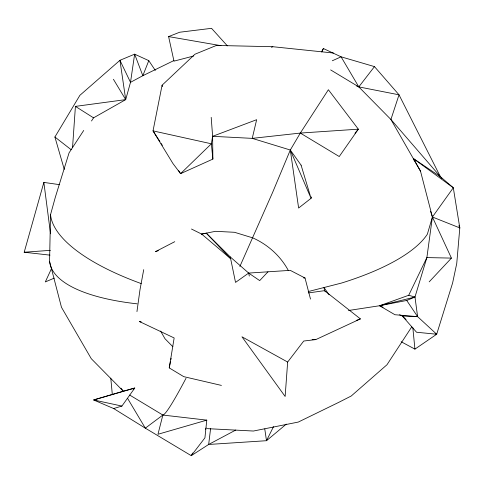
<?xml version="1.0" encoding="UTF-8"?>
<svg xmlns="http://www.w3.org/2000/svg" width="484" height="484" viewBox="0 0 484 484"><rect width="100%" height="100%" fill="white"/><g stroke="black" fill="none" stroke-linecap="round" stroke-linejoin="round"><path stroke-width="0.73" d="M121.006 388.21L123.305 391.199L93.63 399.959L113.649 408.538L121.914 406.07L134.782 388.017L123.305 391.199L91.282 358.704L61.48 307.304L49.568 261.439L50.53 214.654L55.273 197.448L69.055 152.883L83.714 130.444M72.54 147.62L75.419 106.383L125.701 99.625L130.505 82.328L134.637 54.172L148.788 60.645L155.316 70.428M287.653 362.05L285.137 396.469L241.958 336.791L287.653 362.05L303.734 341.032L315.816 339.593L360.399 318.896L324.522 290.654L323.984 287.538L329.096 294.768M413.759 159.932L413.294 158.504L440.367 176.678L453.302 187.762L459.8 227.91L456.751 263.441L452.613 282.977L436.695 334.238L414.927 349.127L401.163 341.74M129.688 395.047L162.86 415.054L206.783 420.136L204.926 437.839L191.253 455.674L145.327 428.159L113.649 408.538M210.619 428.37L208.664 444.463L191.253 455.674L192.68 453.036M308.205 291.568L341.619 283.025A192.711 63.755 -6.7 0 0 427.36 234.196L432.406 217.001L453.302 187.762L413.294 158.504L420.487 171.106L432.406 217.001L426.876 257.585L414.976 297.043L417.613 316.645L436.695 334.238L416.549 332.236L402.301 316.004L399.548 314.757M136.954 311.599L139.973 289.843L143.724 269.655M221.412 385.409L183.732 376.643L169.243 367.907L174.155 337.959L139.543 321.576L141.025 321.679M211.199 117.346L212.621 136.313L211.375 143.79L212.869 159.091L180.586 173.653L172.945 163.531L153.029 130.88L162.079 85.22L194.985 54.208L216.396 45.448L272.831 46.718L333.47 53.022M169.243 367.907L170.543 361.239M170.834 359.757L171.124 358.281M185.977 378.319A192.711 10.352 -66 0 1 162.86 415.054L157.959 434.275L206.783 420.136M49.979 255.135L24.2 252.237L43.856 182.407L59.435 184.646M148.788 60.645L142.834 75.704L130.505 82.328L119.941 60.306L134.637 54.172L142.834 75.704L173.919 60.554M239.864 266.478L272.637 192.366L290.309 150.022L300.316 133.07L328.382 89.734L358.341 129.174L339.236 156.538L300.316 133.07L252.237 138.37L212.621 136.313L212.869 159.091M51.649 268.263L45.315 281.924L54.232 278.131M311.69 196.958L311.043 198.319L298.622 208.041L290.309 150.022L252.237 138.37L256.647 119.699L212.621 136.313M321.781 51.873L323.385 48.527L341.081 56.822L374.465 66.61L399.022 94.816L440.367 176.678L390.915 119.481L358.807 86.902L341.081 56.822L332.308 60.766M348.45 310.51L379.595 305.737L408.714 295.276L426.876 257.585L451.427 258.105L432.406 217.001L430.542 211.296M273.527 426.646L266.49 440.706L208.664 444.463L235.744 430.052M321.606 51.855L323.385 48.527M205.531 429.278L206.244 427.959M64.287 169.448L54.904 137.008L79.884 95.324L119.941 60.306L125.701 99.625L93.545 117.836L91.506 120.988M411.799 326.773L386.988 364.742L351.227 396.009L338.727 402.367L298.277 422.072L253.428 431.032L207.243 428.642M374.465 66.61L358.807 86.902L356.714 86.085M354.978 133.245L358.341 129.174L300.316 133.07M429.199 281.845L451.427 258.105M267.967 271.827L259.696 280.605L248.667 273.073L230.281 256.956L206.287 233.155L201.695 234.099L191.464 229.023M133.154 389.596L134.782 388.017L93.63 399.959L121.914 406.07M286.334 424.099L266.49 440.706L264.766 428.915M162.86 415.054L145.327 428.159L127.558 398.332M310.498 299.082L305.029 278.016L290.237 270.356L248.667 273.073L235.533 282.408L230.281 256.956L230.505 258.535L201.695 234.099M174.766 241.685L155.503 251.632L158.347 250.658M406.729 300.455L417.613 316.645L394.926 314.727L379.595 305.737L406.729 300.455L414.976 297.043L408.714 295.276M271.445 47.275L272.831 46.718M193.552 56.035L173.98 61.141L168.601 36.596L179.673 32.234L211.538 28.326L227.359 45.865M356.2 320.462L360.399 318.896M414.976 297.043L379.595 305.737L383.038 307.292M201.32 234.147L215.519 231.31L234.534 232.296L252.805 237.892A73.193 68.425 15.9 0 1 288.313 270.459M308.441 292.929L324.522 290.654L325.436 291.822M24.2 252.237L50.433 250.337M312.101 339.599L315.816 339.593M406.106 319.507L402.301 316.004L417.613 316.645L416.179 316.233M303.522 277.919L305.029 278.016M168.601 36.596L220.97 45.684M139.543 321.576L140.983 321.993M435.279 333.724L436.695 334.238M432.406 217.001L459.8 227.91L459.038 225.81M402.301 316.004L403.626 316.705M330.663 69.926L358.807 86.902L399.022 94.816L390.915 119.481L420.487 171.106M75.419 106.383L93.545 117.836M54.904 137.008L71.166 149.707M172.897 346.75L164.983 338.727L160.573 331.032M206.287 233.155L230.505 258.535M439.2 175.026L441.88 178.644M159.92 141.576L153.029 130.88L211.375 143.79L180.586 173.653L178.56 170.507M161.136 143.464L162.352 145.345M113.413 79.273L125.701 99.625M459.001 225.804L459.8 227.91M162.079 85.22L162.406 86.672M248.667 273.073L249.308 276.068M43.856 182.407L50.548 233.79M412.84 327.722L414.927 349.127M110.782 378.155L112.318 394.46M141.195 283.582A192.711 68.02 9.2 0 1 50.53 214.654M137.117 303.837A192.711 63.755 -6.7 0 1 49.568 261.439M301.102 165.177L290.309 150.022L311.043 198.319L301.102 165.177"/></g></svg>
